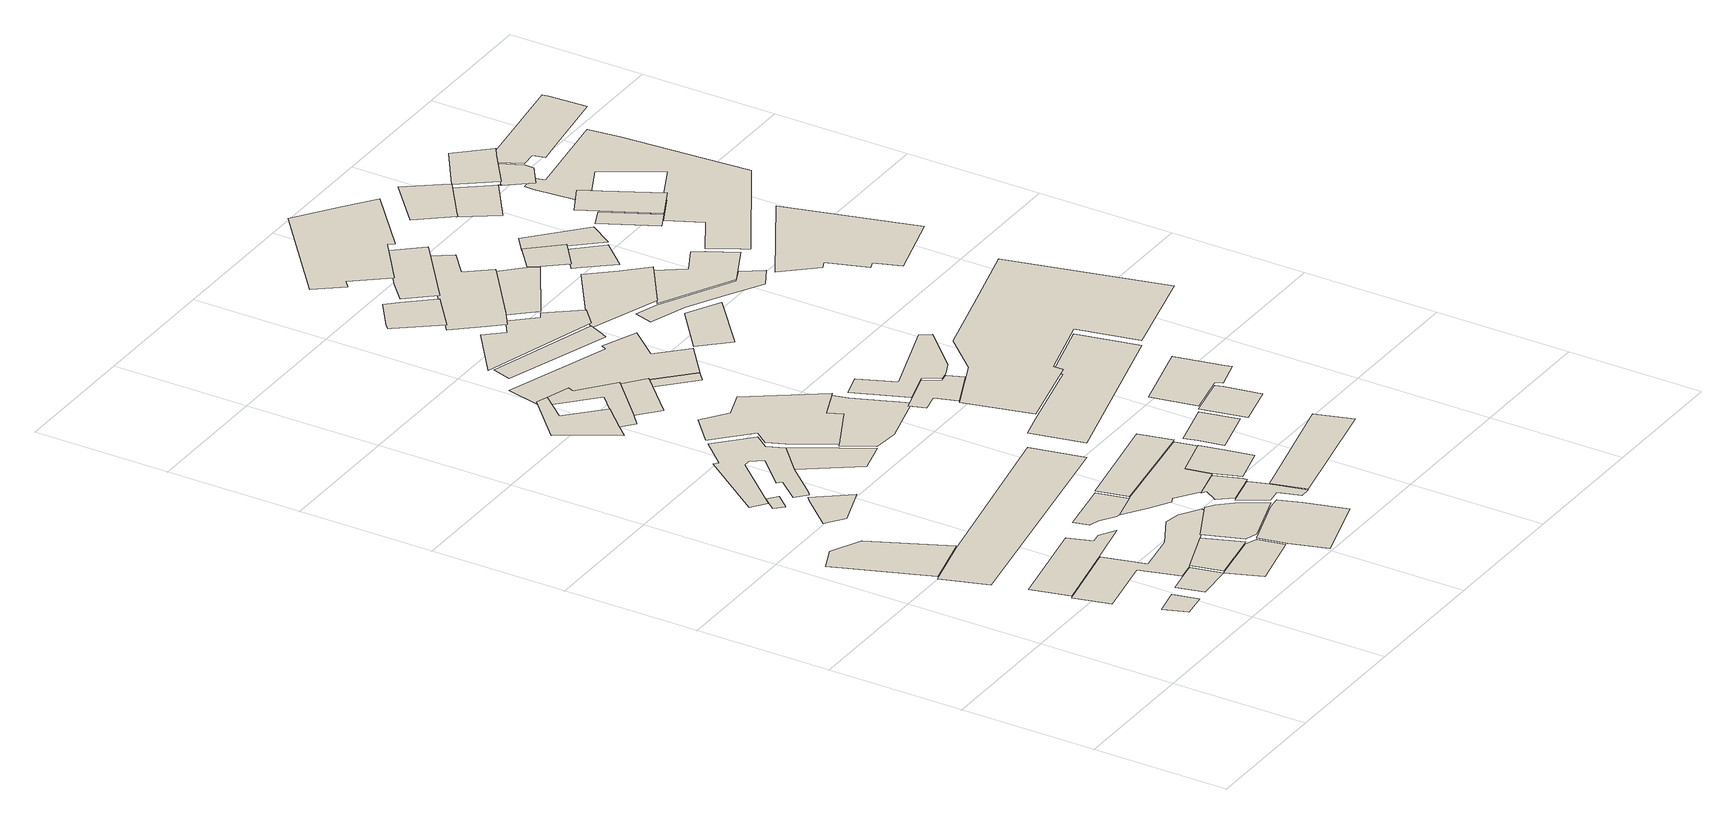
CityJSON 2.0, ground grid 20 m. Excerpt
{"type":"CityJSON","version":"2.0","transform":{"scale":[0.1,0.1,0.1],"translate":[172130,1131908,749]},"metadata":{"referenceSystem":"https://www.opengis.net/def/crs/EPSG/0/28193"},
"CityObjects":{
"building1":{"type":"Building","attributes":{"numberOfFloors":{"value":1,"sources":[{"name":"Amiran Atlas, sheet 12, map 4.3","type":"Secondary cartographic source"}],"paradata":{"author":"Beatrice Vaienti","date":"29-05-2023","comments":"In the atlas the value is \"1-3\", we have chosen a random value between 1 and 3 assigning a higher probability to 1 and 2 floors, respectively p=[0.35,0.35,0.3] for 1, 2, 3 floors","version":0}},"roof":{"type":{"value":"flat","paradata":{"author":"Beatrice Vaienti","date":"29-05-2023","version":0}}},"updatedGeometry":true,"terrainDifference":{"value":"1.51962845965242"}},"geometry":[{"type":"MultiSurface","lod":"0","boundaries":[[[0,1,2,3,4]]]}]},
"building2":{"type":"Building","attributes":{"numberOfFloors":{"value":2,"paradata":{"author":"INFERRED","date":"05-06-2023","comments":"Random Forest Classifier","version":0}},"roof":{"type":{"value":"flat","paradata":{"author":"Beatrice Vaienti","date":"29-05-2023","version":0}}},"updatedGeometry":true,"terrainDifference":{"value":"0.47443945725692904"}},"geometry":[{"type":"MultiSurface","lod":"0","boundaries":[[[5,6,7,8]]]}]},
"building3":{"type":"Building","attributes":{"numberOfFloors":{"value":3,"sources":[{"name":"Amiran Atlas, sheet 12, map 4.3","type":"Secondary cartographic source"}],"paradata":{"author":"Beatrice Vaienti","date":"29-05-2023","comments":"In the atlas the value is \"1-3\", we have chosen a random value between 1 and 3 assigning a higher probability to 1 and 2 floors, respectively p=[0.35,0.35,0.3] for 1, 2, 3 floors","version":0}},"roof":{"type":{"value":"flat","paradata":{"author":"Beatrice Vaienti","date":"29-05-2023","version":0}}},"updatedGeometry":true,"terrainDifference":{"value":"0.4010979573947843"}},"geometry":[{"type":"MultiSurface","lod":"0","boundaries":[[[9,10,11,12,13]]]}]},
"building4":{"type":"Building","attributes":{"numberOfFloors":{"value":2,"sources":[{"name":"Amiran Atlas, sheet 12, map 4.3","type":"Secondary cartographic source"}],"paradata":{"author":"Beatrice Vaienti","date":"29-05-2023","comments":"In the atlas the value is \"1-3\", we have chosen a random value between 1 and 3 assigning a higher probability to 1 and 2 floors, respectively p=[0.35,0.35,0.3] for 1, 2, 3 floors","version":0}},"roof":{"type":{"value":"flat","paradata":{"author":"Beatrice Vaienti","date":"29-05-2023","version":0}}},"updatedGeometry":true,"terrainDifference":{"value":"1.2642339584196451"}},"geometry":[{"type":"MultiSurface","lod":"0","boundaries":[[[14,15,16,17,18,19,20]]]}]},
"building5":{"type":"Building","attributes":{"numberOfFloors":{"value":1,"sources":[{"name":"Amiran Atlas, sheet 12, map 4.3","type":"Secondary cartographic source"}],"paradata":{"author":"Beatrice Vaienti","date":"29-05-2023","comments":"In the atlas the value is \"1-3\", we have chosen a random value between 1 and 3 assigning a higher probability to 1 and 2 floors, respectively p=[0.35,0.35,0.3] for 1, 2, 3 floors","version":0}},"roof":{"type":{"value":"flat","paradata":{"author":"Beatrice Vaienti","date":"29-05-2023","version":0}}},"updatedGeometry":true,"terrainDifference":{"value":"0.6045000138753094"}},"geometry":[{"type":"MultiSurface","lod":"0","boundaries":[[[21,22,23,24,25,26]]]}]},
"building6":{"type":"Building","attributes":{"numberOfFloors":{"value":1,"sources":[{"name":"Amiran Atlas, sheet 12, map 4.3","type":"Secondary cartographic source"}],"paradata":{"author":"Beatrice Vaienti","date":"29-05-2023","comments":"In the atlas the value is \"1-3\", we have chosen a random value between 1 and 3 assigning a higher probability to 1 and 2 floors, respectively p=[0.35,0.35,0.3] for 1, 2, 3 floors","version":0}},"roof":{"type":{"value":"flat","paradata":{"author":"Beatrice Vaienti","date":"29-05-2023","version":0}}},"updatedGeometry":true,"terrainDifference":{"value":"0.8924697072330164"}},"geometry":[{"type":"MultiSurface","lod":"0","boundaries":[[[27,28,29,30,31]]]}]},
"building7":{"type":"Building","attributes":{"numberOfFloors":{"value":2,"sources":[{"name":"Amiran Atlas, sheet 12, map 4.3","type":"Secondary cartographic source"}],"paradata":{"author":"Beatrice Vaienti","date":"29-05-2023","comments":"In the atlas the value is \"1-3\", we have chosen a random value between 1 and 3 assigning a higher probability to 1 and 2 floors, respectively p=[0.35,0.35,0.3] for 1, 2, 3 floors","version":0}},"roof":{"type":{"value":"flat","paradata":{"author":"Beatrice Vaienti","date":"29-05-2023","version":0}}},"updatedGeometry":true,"terrainDifference":{"value":"1.5348133092569187"}},"geometry":[{"type":"MultiSurface","lod":"0","boundaries":[[[32,33,34,35,36,37,38,39,40,41,42,43,44]]]}]},
"building8":{"type":"Building","attributes":{"numberOfFloors":{"value":6,"sources":[{"name":"Amiran Atlas, sheet 12, map 4.3","type":"Secondary cartographic source"}],"paradata":{"author":"Beatrice Vaienti","date":"29-05-2023","comments":"In the atlas the value is \"4+\", we have chosen a random value between 4 and 6 assigning the same probability to the three values","version":0}},"roof":{"type":{"value":"flat","paradata":{"author":"Beatrice Vaienti","date":"29-05-2023","version":0}}},"updatedGeometry":true,"terrainDifference":{"value":"2.2781609001390173"}},"geometry":[{"type":"MultiSurface","lod":"0","boundaries":[[[45,46,47,48,49,50,51,52,53,54,55,56,57,58,59,60,61]]]}]},
"building9":{"type":"Building","attributes":{"numberOfFloors":{"value":3,"sources":[{"name":"Amiran Atlas, sheet 12, map 4.3","type":"Secondary cartographic source"}],"paradata":{"author":"Beatrice Vaienti","date":"29-05-2023","comments":"In the atlas the value is \"1-3\", we have chosen a random value between 1 and 3 assigning a higher probability to 1 and 2 floors, respectively p=[0.35,0.35,0.3] for 1, 2, 3 floors","version":0}},"roof":{"type":{"value":"flat","paradata":{"author":"Beatrice Vaienti","date":"29-05-2023","version":0}}},"updatedGeometry":true,"terrainDifference":{"value":"0.8250214799710084"}},"geometry":[{"type":"MultiSurface","lod":"0","boundaries":[[[62,63,64,65]]]}]},
"building10":{"type":"Building","attributes":{"numberOfFloors":{"value":1,"sources":[{"name":"Amiran Atlas, sheet 12, map 4.3","type":"Secondary cartographic source"}],"paradata":{"author":"Beatrice Vaienti","date":"29-05-2023","comments":"In the atlas the value is \"1-3\", we have chosen a random value between 1 and 3 assigning a higher probability to 1 and 2 floors, respectively p=[0.35,0.35,0.3] for 1, 2, 3 floors","version":0}},"roof":{"type":{"value":"flat","paradata":{"author":"Beatrice Vaienti","date":"29-05-2023","version":0}}},"updatedGeometry":true,"terrainDifference":{"value":"0.8406155786089367"}},"geometry":[{"type":"MultiSurface","lod":"0","boundaries":[[[66,67,68,24,69]]]}]},
"building11":{"type":"Building","attributes":{"numberOfFloors":{"value":1,"sources":[{"name":"Amiran Atlas, sheet 12, map 4.3","type":"Secondary cartographic source"}],"paradata":{"author":"Beatrice Vaienti","date":"29-05-2023","comments":"In the atlas the value is \"1-3\", we have chosen a random value between 1 and 3 assigning a higher probability to 1 and 2 floors, respectively p=[0.35,0.35,0.3] for 1, 2, 3 floors","version":0}},"roof":{"type":{"value":"flat","paradata":{"author":"Beatrice Vaienti","date":"29-05-2023","version":0}}},"updatedGeometry":true,"terrainDifference":{"value":"1.8167224024096504"}},"geometry":[{"type":"MultiSurface","lod":"0","boundaries":[[[70,71,72,73,74,75,76,77,78]]]}]},
"building12":{"type":"Building","attributes":{"numberOfFloors":{"value":3,"sources":[{"name":"Amiran Atlas, sheet 12, map 4.3","type":"Secondary cartographic source"}],"paradata":{"author":"Beatrice Vaienti","date":"29-05-2023","comments":"In the atlas the value is \"1-3\", we have chosen a random value between 1 and 3 assigning a higher probability to 1 and 2 floors, respectively p=[0.35,0.35,0.3] for 1, 2, 3 floors","version":0}},"roof":{"type":{"value":"flat","paradata":{"author":"Beatrice Vaienti","date":"29-05-2023","version":0}}},"updatedGeometry":true,"terrainDifference":{"value":"2.7134086250043477"}},"geometry":[{"type":"MultiSurface","lod":"0","boundaries":[[[79,80,81,82,83]]]}]},
"building13":{"type":"Building","attributes":{"numberOfFloors":{"value":3,"sources":[{"name":"Amiran Atlas, sheet 12, map 4.3","type":"Secondary cartographic source"}],"paradata":{"author":"Beatrice Vaienti","date":"29-05-2023","comments":"In the atlas the value is \"1-3\", we have chosen a random value between 1 and 3 assigning a higher probability to 1 and 2 floors, respectively p=[0.35,0.35,0.3] for 1, 2, 3 floors","version":0}},"roof":{"type":{"value":"flat","paradata":{"author":"Beatrice Vaienti","date":"29-05-2023","version":0}}},"updatedGeometry":true,"terrainDifference":{"value":"0.6488474016617983"}},"geometry":[{"type":"MultiSurface","lod":"0","boundaries":[[[84,85,86,87,88,89,90]]]}]},
"building14":{"type":"Building","attributes":{"numberOfFloors":{"value":6,"sources":[{"name":"Amiran Atlas, sheet 12, map 4.3","type":"Secondary cartographic source"}],"paradata":{"author":"Beatrice Vaienti","date":"29-05-2023","comments":"In the atlas the value is \"4+\", we have chosen a random value between 4 and 6 assigning the same probability to the three values","version":0}},"roof":{"type":{"value":"domed","paradata":{"author":"Beatrice Vaienti","date":"29-05-2023","version":0}}},"updatedGeometry":true,"terrainDifference":{"value":"1.0260866443758132"}},"geometry":[{"type":"MultiSurface","lod":"0","boundaries":[[[91,92,59,58,93]]]}]},
"building15":{"type":"Building","attributes":{"numberOfFloors":{"value":1,"sources":[{"name":"Amiran Atlas, sheet 12, map 4.3","type":"Secondary cartographic source"}],"paradata":{"author":"Beatrice Vaienti","date":"29-05-2023","comments":"In the atlas the value is \"1-3\", we have chosen a random value between 1 and 3 assigning a higher probability to 1 and 2 floors, respectively p=[0.35,0.35,0.3] for 1, 2, 3 floors","version":0}},"roof":{"type":{"value":"domed","paradata":{"author":"Beatrice Vaienti","date":"29-05-2023","version":0}}},"updatedGeometry":true,"terrainDifference":{"value":"1.752001196641475"}},"geometry":[{"type":"MultiSurface","lod":"0","boundaries":[[[94,95,72,96,97,70,78,98,99,100]]]}]},
"building16":{"type":"Building","attributes":{"numberOfFloors":{"value":2,"sources":[{"name":"Amiran Atlas, sheet 12, map 4.3","type":"Secondary cartographic source"}],"paradata":{"author":"Beatrice Vaienti","date":"29-05-2023","comments":"In the atlas the value is \"1-3\", we have chosen a random value between 1 and 3 assigning a higher probability to 1 and 2 floors, respectively p=[0.35,0.35,0.3] for 1, 2, 3 floors","version":0}},"roof":{"type":{"value":"flat","paradata":{"author":"Beatrice Vaienti","date":"29-05-2023","version":0}}},"updatedGeometry":true,"terrainDifference":{"value":"0.8807684083796339"}},"geometry":[{"type":"MultiSurface","lod":"0","boundaries":[[[101,102,103,104,105,106,107]]]}]},
"building17":{"type":"Building","attributes":{"numberOfFloors":{"value":3,"sources":[{"name":"Amiran Atlas, sheet 12, map 4.3","type":"Secondary cartographic source"}],"paradata":{"author":"Beatrice Vaienti","date":"29-05-2023","comments":"In the atlas the value is \"1-3\", we have chosen a random value between 1 and 3 assigning a higher probability to 1 and 2 floors, respectively p=[0.35,0.35,0.3] for 1, 2, 3 floors","version":0}},"roof":{"type":{"value":"flat","paradata":{"author":"Beatrice Vaienti","date":"29-05-2023","version":0}}},"updatedGeometry":true,"terrainDifference":{"value":"1.0428777291339357"}},"geometry":[{"type":"MultiSurface","lod":"0","boundaries":[[[108,109,110,111]]]}]},
"building18":{"type":"Building","attributes":{"numberOfFloors":{"value":3,"sources":[{"name":"Amiran Atlas, sheet 12, map 4.3","type":"Secondary cartographic source"}],"paradata":{"author":"Beatrice Vaienti","date":"29-05-2023","comments":"In the atlas the value is \"1-3\", we have chosen a random value between 1 and 3 assigning a higher probability to 1 and 2 floors, respectively p=[0.35,0.35,0.3] for 1, 2, 3 floors","version":0}},"roof":{"type":{"value":"flat","paradata":{"author":"Beatrice Vaienti","date":"29-05-2023","version":0}}},"updatedGeometry":true,"terrainDifference":{"value":"1.3197598699354567"}},"geometry":[{"type":"MultiSurface","lod":"0","boundaries":[[[112,113,114,115,116,117,118,119]]]}]},
"building19":{"type":"Building","attributes":{"numberOfFloors":{"value":1,"sources":[{"name":"Amiran Atlas, sheet 12, map 4.3","type":"Secondary cartographic source"}],"paradata":{"author":"Beatrice Vaienti","date":"29-05-2023","comments":"In the atlas the value is \"1-3\", we have chosen a random value between 1 and 3 assigning a higher probability to 1 and 2 floors, respectively p=[0.35,0.35,0.3] for 1, 2, 3 floors","version":0}},"roof":{"type":{"value":"domed","paradata":{"author":"Beatrice Vaienti","date":"29-05-2023","version":0}}},"updatedGeometry":true,"terrainDifference":{"value":"2.1691161720001837"}},"geometry":[{"type":"MultiSurface","lod":"0","boundaries":[[[120,121,122,123,124,125,126,127,128,129,130,131]]]}]},
"building20":{"type":"Building","attributes":{"numberOfFloors":{"value":3,"sources":[{"name":"Amiran Atlas, sheet 12, map 4.3","type":"Secondary cartographic source"}],"paradata":{"author":"Beatrice Vaienti","date":"29-05-2023","comments":"In the atlas the value is \"1-3\", we have chosen a random value between 1 and 3 assigning a higher probability to 1 and 2 floors, respectively p=[0.35,0.35,0.3] for 1, 2, 3 floors","version":0}},"roof":{"type":{"value":"flat","paradata":{"author":"Beatrice Vaienti","date":"29-05-2023","version":0}}},"updatedGeometry":true,"terrainDifference":{"value":"1.254918988934718"}},"geometry":[{"type":"MultiSurface","lod":"0","boundaries":[[[132,133,134,85,84,135,136,137,138,139,140]]]}]},
"building21":{"type":"Building","attributes":{"numberOfFloors":{"value":3,"sources":[{"name":"Amiran Atlas, sheet 12, map 4.3","type":"Secondary cartographic source"}],"paradata":{"author":"Beatrice Vaienti","date":"29-05-2023","comments":"In the atlas the value is \"1-3\", we have chosen a random value between 1 and 3 assigning a higher probability to 1 and 2 floors, respectively p=[0.35,0.35,0.3] for 1, 2, 3 floors","version":0}},"roof":{"type":{"value":"flat","paradata":{"author":"Beatrice Vaienti","date":"29-05-2023","version":0}}},"updatedGeometry":true,"terrainDifference":{"value":"2.7299120070732896"}},"geometry":[{"type":"MultiSurface","lod":"0","boundaries":[[[141,142,143,144,145,146,147,148,149,150,151,152,153]]]}]},
"building22":{"type":"Building","attributes":{"numberOfFloors":{"value":1,"sources":[{"name":"Amiran Atlas, sheet 12, map 4.3","type":"Secondary cartographic source"}],"paradata":{"author":"Beatrice Vaienti","date":"29-05-2023","comments":"In the atlas the value is \"1-3\", we have chosen a random value between 1 and 3 assigning a higher probability to 1 and 2 floors, respectively p=[0.35,0.35,0.3] for 1, 2, 3 floors","version":0}},"roof":{"type":{"value":"flat","paradata":{"author":"Beatrice Vaienti","date":"29-05-2023","version":0}}},"updatedGeometry":true,"terrainDifference":{"value":"0.597202333854395"}},"geometry":[{"type":"MultiSurface","lod":"0","boundaries":[[[154,155,156,157,158,159,160]]]}]},
"building23":{"type":"Building","attributes":{"numberOfFloors":{"value":3,"sources":[{"name":"Amiran Atlas, sheet 12, map 4.3","type":"Secondary cartographic source"}],"paradata":{"author":"Beatrice Vaienti","date":"29-05-2023","comments":"In the atlas the value is \"1-3\", we have chosen a random value between 1 and 3 assigning a higher probability to 1 and 2 floors, respectively p=[0.35,0.35,0.3] for 1, 2, 3 floors","version":0}},"roof":{"type":{"value":"flat","paradata":{"author":"Beatrice Vaienti","date":"29-05-2023","version":0}}},"updatedGeometry":true,"terrainDifference":{"value":"0.6033186821846758"}},"geometry":[{"type":"MultiSurface","lod":"0","boundaries":[[[161,162,163,164,165,166,167]]]}]},
"building24":{"type":"Building","attributes":{"numberOfFloors":{"value":3,"sources":[{"name":"Amiran Atlas, sheet 12, map 4.3","type":"Secondary cartographic source"}],"paradata":{"author":"Beatrice Vaienti","date":"29-05-2023","comments":"In the atlas the value is \"1-3\", we have chosen a random value between 1 and 3 assigning a higher probability to 1 and 2 floors, respectively p=[0.35,0.35,0.3] for 1, 2, 3 floors","version":0}},"roof":{"type":{"value":"gable","paradata":{"author":"Beatrice Vaienti","date":"29-05-2023","comments":"In the Atlas the value is reported is 'gabled (tiles)', however it is not clear whether it refers to a hip or a gable roof. Therefore we assigned a random value between the two.","version":0}}},"updatedGeometry":true,"terrainDifference":{"value":"1.270903329008259"}},"geometry":[{"type":"MultiSurface","lod":"0","boundaries":[[[168,169,170,171,172]]]}]},
"building25":{"type":"Building","attributes":{"numberOfFloors":{"value":3,"sources":[{"name":"Amiran Atlas, sheet 12, map 4.3","type":"Secondary cartographic source"}],"paradata":{"author":"Beatrice Vaienti","date":"29-05-2023","comments":"In the atlas the value is \"1-3\", we have chosen a random value between 1 and 3 assigning a higher probability to 1 and 2 floors, respectively p=[0.35,0.35,0.3] for 1, 2, 3 floors","version":0}},"roof":{"type":{"value":"flat","paradata":{"author":"Beatrice Vaienti","date":"29-05-2023","version":0}}},"updatedGeometry":true,"terrainDifference":{"value":"0.8388099928884767"}},"geometry":[{"type":"MultiSurface","lod":"0","boundaries":[[[173,174,175,176]]]}]},
"building26":{"type":"Building","attributes":{"numberOfFloors":{"value":1,"sources":[{"name":"Amiran Atlas, sheet 12, map 4.3","type":"Secondary cartographic source"}],"paradata":{"author":"Beatrice Vaienti","date":"29-05-2023","comments":"In the atlas the value is \"1-3\", we have chosen a random value between 1 and 3 assigning a higher probability to 1 and 2 floors, respectively p=[0.35,0.35,0.3] for 1, 2, 3 floors","version":0}},"roof":{"type":{"value":"domed","paradata":{"author":"Beatrice Vaienti","date":"29-05-2023","version":0}}},"updatedGeometry":true,"terrainDifference":{"value":"1.327663085011067"}},"geometry":[{"type":"MultiSurface","lod":"0","boundaries":[[[177,178,179,180,181,182,183,184,185]]]}]},
"building27":{"type":"Building","attributes":{"numberOfFloors":{"value":3,"sources":[{"name":"Amiran Atlas, sheet 12, map 4.3","type":"Secondary cartographic source"}],"paradata":{"author":"Beatrice Vaienti","date":"29-05-2023","comments":"In the atlas the value is \"1-3\", we have chosen a random value between 1 and 3 assigning a higher probability to 1 and 2 floors, respectively p=[0.35,0.35,0.3] for 1, 2, 3 floors","version":0}},"roof":{"type":{"value":"hip","paradata":{"author":"Beatrice Vaienti","date":"29-05-2023","comments":"In the Atlas the value is reported is 'gabled (tiles)', however it is not clear whether it refers to a hip or a gable roof. Therefore we assigned a random value between the two.","version":0}}},"updatedGeometry":true,"terrainDifference":{"value":"1.2669723254945129"}},"geometry":[{"type":"MultiSurface","lod":"0","boundaries":[[[186,187,188,189,190,191,192]]]}]},
"building28":{"type":"Building","attributes":{"numberOfFloors":{"value":3,"sources":[{"name":"Amiran Atlas, sheet 12, map 4.3","type":"Secondary cartographic source"}],"paradata":{"author":"Beatrice Vaienti","date":"29-05-2023","comments":"In the atlas the value is \"1-3\", we have chosen a random value between 1 and 3 assigning a higher probability to 1 and 2 floors, respectively p=[0.35,0.35,0.3] for 1, 2, 3 floors","version":0}},"roof":{"type":{"value":"hip","paradata":{"author":"Beatrice Vaienti","date":"29-05-2023","comments":"In the Atlas the value is reported is 'gabled (tiles)', however it is not clear whether it refers to a hip or a gable roof. Therefore we assigned a random value between the two.","version":0}}},"updatedGeometry":true,"terrainDifference":{"value":"1.2893233782488387"}},"geometry":[{"type":"MultiSurface","lod":"0","boundaries":[[[193,194,195,196]]]}]},
"building29":{"type":"Building","attributes":{"numberOfFloors":{"value":2,"sources":[{"name":"Amiran Atlas, sheet 12, map 4.3","type":"Secondary cartographic source"}],"paradata":{"author":"Beatrice Vaienti","date":"29-05-2023","comments":"In the atlas the value is \"1-3\", we have chosen a random value between 1 and 3 assigning a higher probability to 1 and 2 floors, respectively p=[0.35,0.35,0.3] for 1, 2, 3 floors","version":0}},"roof":{"type":{"value":"hip","paradata":{"author":"Beatrice Vaienti","date":"29-05-2023","comments":"In the Atlas the value is reported is 'gabled (tiles)', however it is not clear whether it refers to a hip or a gable roof. Therefore we assigned a random value between the two.","version":0}}},"updatedGeometry":true,"terrainDifference":{"value":"1.5631526453320403"}},"geometry":[{"type":"MultiSurface","lod":"0","boundaries":[[[197,198,199,200,201,202,203,204]]]}]},
"building30":{"type":"Building","attributes":{"numberOfFloors":{"value":1,"sources":[{"name":"Amiran Atlas, sheet 12, map 4.3","type":"Secondary cartographic source"}],"paradata":{"author":"Beatrice Vaienti","date":"29-05-2023","comments":"In the atlas the value is \"1-3\", we have chosen a random value between 1 and 3 assigning a higher probability to 1 and 2 floors, respectively p=[0.35,0.35,0.3] for 1, 2, 3 floors","version":0}},"roof":{"type":{"value":"flat","paradata":{"author":"Beatrice Vaienti","date":"29-05-2023","version":0}}},"updatedGeometry":true,"terrainDifference":{"value":"0.9012578590899939"}},"geometry":[{"type":"MultiSurface","lod":"0","boundaries":[[[205,206,207,208,209,210]]]}]},
"building31":{"type":"Building","attributes":{"numberOfFloors":{"value":2,"sources":[{"name":"Amiran Atlas, sheet 12, map 4.3","type":"Secondary cartographic source"}],"paradata":{"author":"Beatrice Vaienti","date":"29-05-2023","comments":"In the atlas the value is \"1-3\", we have chosen a random value between 1 and 3 assigning a higher probability to 1 and 2 floors, respectively p=[0.35,0.35,0.3] for 1, 2, 3 floors","version":0}},"roof":{"type":{"value":"flat","paradata":{"author":"Beatrice Vaienti","date":"29-05-2023","version":0}}},"updatedGeometry":true,"terrainDifference":{"value":"2.1685921351811848"}},"geometry":[{"type":"MultiSurface","lod":"0","boundaries":[[[211,212,213,214,215,216,217,218,219]]]}]},
"building32":{"type":"Building","attributes":{"numberOfFloors":{"value":1,"sources":[{"name":"Amiran Atlas, sheet 12, map 4.3","type":"Secondary cartographic source"}],"paradata":{"author":"Beatrice Vaienti","date":"29-05-2023","comments":"In the atlas the value is \"1-3\", we have chosen a random value between 1 and 3 assigning a higher probability to 1 and 2 floors, respectively p=[0.35,0.35,0.3] for 1, 2, 3 floors","version":0}},"roof":{"type":{"value":"flat","paradata":{"author":"Beatrice Vaienti","date":"29-05-2023","version":0}}},"updatedGeometry":true,"terrainDifference":{"value":"0.6527460964266211"}},"geometry":[{"type":"MultiSurface","lod":"0","boundaries":[[[220,221,222,223,224,225,226,227,228]]]}]},
"building33":{"type":"Building","attributes":{"numberOfFloors":{"value":3,"sources":[{"name":"Amiran Atlas, sheet 12, map 4.3","type":"Secondary cartographic source"}],"paradata":{"author":"Beatrice Vaienti","date":"29-05-2023","comments":"In the atlas the value is \"1-3\", we have chosen a random value between 1 and 3 assigning a higher probability to 1 and 2 floors, respectively p=[0.35,0.35,0.3] for 1, 2, 3 floors","version":0}},"roof":{"type":{"value":"flat","paradata":{"author":"Beatrice Vaienti","date":"29-05-2023","version":0}}},"updatedGeometry":true,"terrainDifference":{"value":"1.4320873656364856"}},"geometry":[{"type":"MultiSurface","lod":"0","boundaries":[[[229,230,231,232,233,234]]]}]},
"building34":{"type":"Building","attributes":{"numberOfFloors":{"value":3,"sources":[{"name":"Amiran Atlas, sheet 12, map 4.3","type":"Secondary cartographic source"}],"paradata":{"author":"Beatrice Vaienti","date":"29-05-2023","comments":"In the atlas the value is \"1-3\", we have chosen a random value between 1 and 3 assigning a higher probability to 1 and 2 floors, respectively p=[0.35,0.35,0.3] for 1, 2, 3 floors","version":0}},"roof":{"type":{"value":"domed","paradata":{"author":"Beatrice Vaienti","date":"29-05-2023","version":0}}},"updatedGeometry":true,"terrainDifference":{"value":"1.570042729576817"}},"geometry":[{"type":"MultiSurface","lod":"0","boundaries":[[[235,236,237,238,239]]]}]},
"building35":{"type":"Building","attributes":{"numberOfFloors":{"value":2,"sources":[{"name":"Amiran Atlas, sheet 12, map 4.3","type":"Secondary cartographic source"}],"paradata":{"author":"Beatrice Vaienti","date":"29-05-2023","comments":"In the atlas the value is \"1-3\", we have chosen a random value between 1 and 3 assigning a higher probability to 1 and 2 floors, respectively p=[0.35,0.35,0.3] for 1, 2, 3 floors","version":0}},"roof":{"type":{"value":"hip","paradata":{"author":"Beatrice Vaienti","date":"29-05-2023","comments":"In the Atlas the value is reported is 'gabled (tiles)', however it is not clear whether it refers to a hip or a gable roof. Therefore we assigned a random value between the two.","version":0}}},"updatedGeometry":true,"terrainDifference":{"value":"0.8493892528279685"}},"geometry":[{"type":"MultiSurface","lod":"0","boundaries":[[[240,241,242,243,244]]]}]},
"building36":{"type":"Building","attributes":{"numberOfFloors":{"value":2,"sources":[{"name":"Amiran Atlas, sheet 12, map 4.3","type":"Secondary cartographic source"}],"paradata":{"author":"Beatrice Vaienti","date":"29-05-2023","comments":"In the atlas the value is \"1-3\", we have chosen a random value between 1 and 3 assigning a higher probability to 1 and 2 floors, respectively p=[0.35,0.35,0.3] for 1, 2, 3 floors","version":0}},"roof":{"type":{"value":"hip","paradata":{"author":"Beatrice Vaienti","date":"29-05-2023","comments":"In the Atlas the value is reported is 'gabled (tiles)', however it is not clear whether it refers to a hip or a gable roof. Therefore we assigned a random value between the two.","version":0}}},"updatedGeometry":true,"terrainDifference":{"value":"1.250087680423516"}},"geometry":[{"type":"MultiSurface","lod":"0","boundaries":[[[245,246,247,248,249]]]}]},
"building37":{"type":"Building","attributes":{"numberOfFloors":{"value":1,"sources":[{"name":"Amiran Atlas, sheet 12, map 4.3","type":"Secondary cartographic source"}],"paradata":{"author":"Beatrice Vaienti","date":"29-05-2023","comments":"In the atlas the value is \"1-3\", we have chosen a random value between 1 and 3 assigning a higher probability to 1 and 2 floors, respectively p=[0.35,0.35,0.3] for 1, 2, 3 floors","version":0}},"roof":{"type":{"value":"flat","paradata":{"author":"Beatrice Vaienti","date":"29-05-2023","version":0}}},"updatedGeometry":true,"terrainDifference":{"value":"1.287616040761932"}},"geometry":[{"type":"MultiSurface","lod":"0","boundaries":[[[250,251,252,253,254,255,256,257,258,259]]]}]},
"building38":{"type":"Building","attributes":{"numberOfFloors":{"value":2,"sources":[{"name":"Amiran Atlas, sheet 12, map 4.3","type":"Secondary cartographic source"}],"paradata":{"author":"Beatrice Vaienti","date":"29-05-2023","comments":"In the atlas the value is \"1-3\", we have chosen a random value between 1 and 3 assigning a higher probability to 1 and 2 floors, respectively p=[0.35,0.35,0.3] for 1, 2, 3 floors","version":0}},"roof":{"type":{"value":"flat","paradata":{"author":"Beatrice Vaienti","date":"29-05-2023","version":0}}},"updatedGeometry":true,"terrainDifference":{"value":"2.45878820674622"}},"geometry":[{"type":"MultiSurface","lod":"0","boundaries":[[[260,261,262,263,264,265,266,267,268]]]}]},
"building39":{"type":"Building","attributes":{"numberOfFloors":{"value":3,"sources":[{"name":"Amiran Atlas, sheet 12, map 4.3","type":"Secondary cartographic source"}],"paradata":{"author":"Beatrice Vaienti","date":"29-05-2023","comments":"In the atlas the value is \"1-3\", we have chosen a random value between 1 and 3 assigning a higher probability to 1 and 2 floors, respectively p=[0.35,0.35,0.3] for 1, 2, 3 floors","version":0}},"roof":{"type":{"value":"flat","paradata":{"author":"Beatrice Vaienti","date":"29-05-2023","version":0}}},"updatedGeometry":true,"terrainDifference":{"value":"1.1628532140998868"}},"geometry":[{"type":"MultiSurface","lod":"0","boundaries":[[[269,270,271,272]]]}]},
"building40":{"type":"Building","attributes":{"numberOfFloors":{"value":2,"sources":[{"name":"Amiran Atlas, sheet 12, map 4.3","type":"Secondary cartographic source"}],"paradata":{"author":"Beatrice Vaienti","date":"29-05-2023","comments":"In the atlas the value is \"1-3\", we have chosen a random value between 1 and 3 assigning a higher probability to 1 and 2 floors, respectively p=[0.35,0.35,0.3] for 1, 2, 3 floors","version":0}},"roof":{"type":{"value":"flat","paradata":{"author":"Beatrice Vaienti","date":"29-05-2023","version":0}}},"updatedGeometry":true,"terrainDifference":{"value":"1.528870155048091"}},"geometry":[{"type":"MultiSurface","lod":"0","boundaries":[[[273,274,275,276,277,278]]]}]},
"building41":{"type":"Building","attributes":{"numberOfFloors":{"value":1,"sources":[{"name":"Amiran Atlas, sheet 12, map 4.3","type":"Secondary cartographic source"}],"paradata":{"author":"Beatrice Vaienti","date":"29-05-2023","comments":"In the atlas the value is \"1-3\", we have chosen a random value between 1 and 3 assigning a higher probability to 1 and 2 floors, respectively p=[0.35,0.35,0.3] for 1, 2, 3 floors","version":0}},"roof":{"type":{"value":"domed","paradata":{"author":"Beatrice Vaienti","date":"29-05-2023","version":0}}},"updatedGeometry":true,"terrainDifference":{"value":"2.381377612373559"}},"geometry":[{"type":"MultiSurface","lod":"0","boundaries":[[[279,280,281,282,283,284,285]]]}]},
"building42":{"type":"Building","attributes":{"numberOfFloors":{"value":2,"sources":[{"name":"Amiran Atlas, sheet 12, map 4.3","type":"Secondary cartographic source"}],"paradata":{"author":"Beatrice Vaienti","date":"29-05-2023","comments":"In the atlas the value is \"1-3\", we have chosen a random value between 1 and 3 assigning a higher probability to 1 and 2 floors, respectively p=[0.35,0.35,0.3] for 1, 2, 3 floors","version":0}},"roof":{"type":{"value":"domed","paradata":{"author":"Beatrice Vaienti","date":"29-05-2023","version":0}}},"updatedGeometry":true,"terrainDifference":{"value":"0.8473150080866181"}},"geometry":[{"type":"MultiSurface","lod":"0","boundaries":[[[286,287,288,289,290]]]}]},
"building43":{"type":"Building","attributes":{"numberOfFloors":{"value":4,"sources":[{"name":"Amiran Atlas, sheet 12, map 4.3","type":"Secondary cartographic source"}],"paradata":{"author":"Beatrice Vaienti","date":"29-05-2023","comments":"In the atlas the value is \"4+\", we have chosen a random value between 4 and 6 assigning the same probability to the three values","version":0}},"roof":{"type":{"value":"flat","paradata":{"author":"Beatrice Vaienti","date":"29-05-2023","version":0}}},"updatedGeometry":true,"terrainDifference":{"value":"0.9846345099161845"}},"geometry":[{"type":"MultiSurface","lod":"0","boundaries":[[[291,292,293,294,295,296,297,298,299]]]}]},
"building44":{"type":"Building","attributes":{"numberOfFloors":{"value":3,"sources":[{"name":"Amiran Atlas, sheet 12, map 4.3","type":"Secondary cartographic source"}],"paradata":{"author":"Beatrice Vaienti","date":"29-05-2023","comments":"In the atlas the value is \"1-3\", we have chosen a random value between 1 and 3 assigning a higher probability to 1 and 2 floors, respectively p=[0.35,0.35,0.3] for 1, 2, 3 floors","version":0}},"roof":{"type":{"value":"flat","paradata":{"author":"Beatrice Vaienti","date":"29-05-2023","version":0}}},"updatedGeometry":true,"terrainDifference":{"value":"0.9816851481051417"}},"geometry":[{"type":"MultiSurface","lod":"0","boundaries":[[[300,301,302,303,304]]]}]},
"building45":{"type":"Building","attributes":{"numberOfFloors":{"value":2,"sources":[{"name":"Amiran Atlas, sheet 12, map 4.3","type":"Secondary cartographic source"}],"paradata":{"author":"Beatrice Vaienti","date":"29-05-2023","comments":"In the atlas the value is \"1-3\", we have chosen a random value between 1 and 3 assigning a higher probability to 1 and 2 floors, respectively p=[0.35,0.35,0.3] for 1, 2, 3 floors","version":0}},"roof":{"type":{"value":"gable","paradata":{"author":"Beatrice Vaienti","date":"29-05-2023","comments":"In the Atlas the value is reported is 'gabled (tiles)', however it is not clear whether it refers to a hip or a gable roof. Therefore we assigned a random value between the two.","version":0}}},"updatedGeometry":true,"terrainDifference":{"value":"1.195455358483363"}},"geometry":[{"type":"MultiSurface","lod":"0","boundaries":[[[305,306,307,308,309,310,311]]]}]},
"building46":{"type":"Building","attributes":{"numberOfFloors":{"value":3,"sources":[{"name":"Amiran Atlas, sheet 12, map 4.3","type":"Secondary cartographic source"}],"paradata":{"author":"Beatrice Vaienti","date":"29-05-2023","comments":"In the atlas the value is \"1-3\", we have chosen a random value between 1 and 3 assigning a higher probability to 1 and 2 floors, respectively p=[0.35,0.35,0.3] for 1, 2, 3 floors","version":0}},"roof":{"type":{"value":"flat","paradata":{"author":"Beatrice Vaienti","date":"29-05-2023","version":0}}},"updatedGeometry":true,"terrainDifference":{"value":"1.030871570555726"}},"geometry":[{"type":"MultiSurface","lod":"0","boundaries":[[[312,313,314,315,316]]]}]},
"building47":{"type":"Building","attributes":{"numberOfFloors":{"value":1,"sources":[{"name":"Amiran Atlas, sheet 12, map 4.3","type":"Secondary cartographic source"}],"paradata":{"author":"Beatrice Vaienti","date":"29-05-2023","comments":"In the atlas the value is \"1-3\", we have chosen a random value between 1 and 3 assigning a higher probability to 1 and 2 floors, respectively p=[0.35,0.35,0.3] for 1, 2, 3 floors","version":0}},"roof":{"type":{"value":"flat","paradata":{"author":"Beatrice Vaienti","date":"29-05-2023","version":0}}},"updatedGeometry":true,"terrainDifference":{"value":"1.044796437362209"}},"geometry":[{"type":"MultiSurface","lod":"0","boundaries":[[[317,318,319,320,321,322,323]]]}]},
"building48":{"type":"Building","attributes":{"numberOfFloors":{"value":3,"sources":[{"name":"Amiran Atlas, sheet 12, map 4.3","type":"Secondary cartographic source"}],"paradata":{"author":"Beatrice Vaienti","date":"29-05-2023","comments":"In the atlas the value is \"1-3\", we have chosen a random value between 1 and 3 assigning a higher probability to 1 and 2 floors, respectively p=[0.35,0.35,0.3] for 1, 2, 3 floors","version":0}},"roof":{"type":{"value":"hip","paradata":{"author":"Beatrice Vaienti","date":"29-05-2023","comments":"In the Atlas the value is reported is 'gabled (tiles)', however it is not clear whether it refers to a hip or a gable roof. Therefore we assigned a random value between the two.","version":0}}},"updatedGeometry":true,"terrainDifference":{"value":"1.4435332650881028"}},"geometry":[{"type":"MultiSurface","lod":"0","boundaries":[[[324,325,326,327,328]]]}]},
"building49":{"type":"Building","attributes":{"numberOfFloors":{"value":1,"sources":[{"name":"Amiran Atlas, sheet 12, map 4.3","type":"Secondary cartographic source"}],"paradata":{"author":"Beatrice Vaienti","date":"29-05-2023","comments":"In the atlas the value is \"1-3\", we have chosen a random value between 1 and 3 assigning a higher probability to 1 and 2 floors, respectively p=[0.35,0.35,0.3] for 1, 2, 3 floors","version":0}},"roof":{"type":{"value":"flat","paradata":{"author":"Beatrice Vaienti","date":"29-05-2023","version":0}}},"updatedGeometry":true,"terrainDifference":{"value":"3.4834655011210125"}},"geometry":[{"type":"MultiSurface","lod":"0","boundaries":[[[329,330,331,332,333,334,335,336,337,338,339,340]]]}]},
"building50":{"type":"Building","attributes":{"numberOfFloors":{"value":2,"sources":[{"name":"Amiran Atlas, sheet 12, map 4.3","type":"Secondary cartographic source"}],"paradata":{"author":"Beatrice Vaienti","date":"29-05-2023","comments":"In the atlas the value is \"1-3\", we have chosen a random value between 1 and 3 assigning a higher probability to 1 and 2 floors, respectively p=[0.35,0.35,0.3] for 1, 2, 3 floors","version":0}},"roof":{"type":{"value":"flat","paradata":{"author":"Beatrice Vaienti","date":"29-05-2023","version":0}}},"updatedGeometry":true,"terrainDifference":{"value":"1.32250743596151"}},"geometry":[{"type":"MultiSurface","lod":"0","boundaries":[[[341,342,343,344,345]]]}]},
"building51":{"type":"Building","attributes":{"numberOfFloors":{"value":3,"sources":[{"name":"Amiran Atlas, sheet 12, map 4.3","type":"Secondary cartographic source"}],"paradata":{"author":"Beatrice Vaienti","date":"29-05-2023","comments":"In the atlas the value is \"1-3\", we have chosen a random value between 1 and 3 assigning a higher probability to 1 and 2 floors, respectively p=[0.35,0.35,0.3] for 1, 2, 3 floors","version":0}},"roof":{"type":{"value":"flat","paradata":{"author":"Beatrice Vaienti","date":"29-05-2023","version":0}}},"updatedGeometry":true,"terrainDifference":{"value":"1.1723072685428197"}},"geometry":[{"type":"MultiSurface","lod":"0","boundaries":[[[346,347,348,349,350]]]}]},
"building52":{"type":"Building","attributes":{"numberOfFloors":{"value":3,"sources":[{"name":"Amiran Atlas, sheet 12, map 4.3","type":"Secondary cartographic source"}],"paradata":{"author":"Beatrice Vaienti","date":"29-05-2023","comments":"In the atlas the value is \"1-3\", we have chosen a random value between 1 and 3 assigning a higher probability to 1 and 2 floors, respectively p=[0.35,0.35,0.3] for 1, 2, 3 floors","version":0}},"roof":{"type":{"value":"gable","paradata":{"author":"Beatrice Vaienti","date":"29-05-2023","comments":"In the Atlas the value is reported is 'gabled (tiles)', however it is not clear whether it refers to a hip or a gable roof. Therefore we assigned a random value between the two.","version":0}}},"updatedGeometry":true,"terrainDifference":{"value":"1.1771696318925824"}},"geometry":[{"type":"MultiSurface","lod":"0","boundaries":[[[351,352,353,354]]]}]},
"building53":{"type":"Building","attributes":{"numberOfFloors":{"value":3,"paradata":{"author":"INFERRED","date":"05-06-2023","comments":"Random Forest Classifier","version":0}},"roof":{"type":{"value":"domed","paradata":{"author":"Beatrice Vaienti","date":"29-05-2023","version":0}}},"updatedGeometry":true,"terrainDifference":{"value":"1.2113231891285396"}},"geometry":[{"type":"MultiSurface","lod":"0","boundaries":[[[355,356,357,358,359]]]}]},
"building54":{"type":"Building","attributes":{"numberOfFloors":{"value":3,"paradata":{"author":"INFERRED","date":"05-06-2023","comments":"Random Forest Classifier","version":0}},"roof":{"type":{"value":"domed","paradata":{"author":"Beatrice Vaienti","date":"29-05-2023","version":0}}},"updatedGeometry":true,"terrainDifference":{"value":"0.8724100400601746"}},"geometry":[{"type":"MultiSurface","lod":"0","boundaries":[[[360,361,362,363,364]]]}]},
"building55":{"type":"Building","attributes":{"numberOfFloors":{"value":5,"sources":[{"name":"Amiran Atlas, sheet 12, map 4.3","type":"Secondary cartographic source"}],"paradata":{"author":"Beatrice Vaienti","date":"29-05-2023","comments":"In the atlas the value is \"4+\", we have chosen a random value between 4 and 6 assigning the same probability to the three values","version":0}},"roof":{"type":{"value":"flat","paradata":{"author":"Beatrice Vaienti","date":"29-05-2023","version":0}}},"updatedGeometry":true,"terrainDifference":{"value":"1.9588591138048796"}},"geometry":[{"type":"MultiSurface","lod":"0","boundaries":[[[365,366,367,368,369,370,371,372]]]}]},
"building56":{"type":"Building","attributes":{"numberOfFloors":{"value":1,"sources":[{"name":"Amiran Atlas, sheet 12, map 4.3","type":"Secondary cartographic source"}],"paradata":{"author":"Beatrice Vaienti","date":"29-05-2023","comments":"In the atlas the value is \"1-3\", we have chosen a random value between 1 and 3 assigning a higher probability to 1 and 2 floors, respectively p=[0.35,0.35,0.3] for 1, 2, 3 floors","version":0}},"roof":{"type":{"value":"domed","paradata":{"author":"Beatrice Vaienti","date":"29-05-2023","version":0}}},"updatedGeometry":true,"terrainDifference":{"value":"1.604040365488967"}},"geometry":[{"type":"MultiSurface","lod":"0","boundaries":[[[373,374,375,376,377,378]]]}]},
"building57":{"type":"Building","attributes":{"numberOfFloors":{"value":3,"sources":[{"name":"Amiran Atlas, sheet 12, map 4.3","type":"Secondary cartographic source"}],"paradata":{"author":"Beatrice Vaienti","date":"29-05-2023","comments":"In the atlas the value is \"1-3\", we have chosen a random value between 1 and 3 assigning a higher probability to 1 and 2 floors, respectively p=[0.35,0.35,0.3] for 1, 2, 3 floors","version":0}},"roof":{"type":{"value":"domed","paradata":{"author":"Beatrice Vaienti","date":"29-05-2023","version":0}}},"updatedGeometry":true,"terrainDifference":{"value":"3.661033748705755"}},"geometry":[{"type":"MultiSurface","lod":"0","boundaries":[[[379,380,381,382,383,384,385,386,387,388,389,390,391,392,393,394,395,396,397,398,399]]]}]},
"building58":{"type":"Building","attributes":{"numberOfFloors":{"value":3,"paradata":{"author":"INFERRED","date":"05-06-2023","comments":"Random Forest Classifier","version":0}},"roof":{"type":{"value":"domed","paradata":{"author":"Beatrice Vaienti","date":"29-05-2023","version":0}}},"updatedGeometry":true,"terrainDifference":{"value":"0.9131648743720725"}},"geometry":[{"type":"MultiSurface","lod":"0","boundaries":[[[400,401,402,403,404,405,406,407,408,409]]]}]}
},
"vertices":[
[39,542,27],[3,526,27],[55,388,27],[135,408,27],[83,520,27],
[170,77,9],[206,83,9],[198,120,9],[157,111,9],
[70,627,53],[89,648,53],[74,659,53],[69,653,53],[57,639,53],
[116,222,17],[226,245,17],[291,259,17],[268,273,17],[253,270,17],[241,306,17],[101,278,17],
[238,128,12],[211,123,12],[221,83,12],[276,88,12],[274,93,12],[265,133,12],
[121,623,43],[115,618,43],[73,572,43],[99,552,43],[160,573,43],
[265,133,14],[333,158,14],[396,189,14],[400,195,14],[371,214,14],[348,218,14],[301,192,14],[242,182,14],[226,245,14],[116,222,14],[129,169,14],[221,187,14],[238,128,14],
[161,798,51],[126,761,51],[120,766,51],[47,668,51],[69,653,51],[139,730,51],[149,730,51],[162,713,51],[120,671,51],[126,665,51],[99,633,51],[115,618,51],[121,623,51],[162,669,51],[204,707,51],[193,731,51],[209,752,51],
[276,88,15],[354,102,15],[333,158,15],[265,133,15],
[380,57,12],[372,96,12],[354,102,12],[295,37,12],
[122,924,85],[73,971,85],[107,1009,85],[90,1015,85],[25,954,85],[33,943,85],[64,892,85],[74,873,85],[89,890,85],
[424,384,23],[407,463,23],[135,408,23],[55,388,23],[78,321,23],
[308,265,30],[351,276,30],[341,321,30],[260,307,30],[266,285,30],[281,281,30],[303,266,30],
[263,604,51],[239,647,51],[216,592,51],
[138,989,85],[142,998,85],[94,994,85],[145,946,85],[107,874,85],[127,891,85],[188,948,85],
[333,158,20],[354,102,20],[372,96,20],[450,121,20],[426,161,20],[409,181,20],[396,189,20],
[188,948,83],[127,891,83],[158,864,83],[219,923,83],
[481,92,14],[470,124,14],[450,121,14],[372,96,14],[380,57,14],[380,54,14],[398,0,14],[498,31,14],
[204,707,57],[239,647,57],[309,682,57],[299,703,57],[346,722,57],[276,823,57],[236,809,57],[199,836,57],[159,801,57],[161,798,57],[209,752,57],[193,731,57],
[514,269,30],[509,289,30],[506,301,30],[341,243,30],[372,224,30],[380,228,30],[414,205,30],[461,216,30],[454,253,30],
[276,954,82],[314,998,82],[262,1019,82],[258,1011,82],[101,1063,82],[90,1015,82],[107,1009,82],[142,998,82],[138,989,82],[188,948,82],[219,923,82],[268,875,82],[317,914,82],
[474,178,28],[461,216,28],[414,205,28],[422,201,28],[409,181,28],[426,161,28],[475,172,28],
[481,92,25],[497,93,25],[484,143,25],[475,172,25],[426,161,25],[450,121,25],[470,124,25],
[258,1011,100],[262,1019,100],[273,1042,100],[110,1091,100],[101,1063,100],
[206,910,81],[254,863,81],[268,875,81],[219,923,81],
[309,682,54],[239,647,54],[263,604,54],[301,601,54],[366,619,54],[383,624,54],[352,701,54],[346,722,54],[299,703,54],
[143,1183,124],[196,1225,124],[162,1264,124],[146,1281,124],[103,1250,124],[96,1244,124],[98,1240,124],
[341,321,33],[351,276,33],[506,301,33],[495,351,33],
[173,1149,104],[99,1094,104],[273,1042,104],[298,1065,104],[262,1112,104],[252,1106,104],[220,1140,104],[196,1123,104],
[461,216,31],[474,178,31],[529,193,31],[521,233,31],[514,269,31],[454,253,31],
[196,1123,116],[220,1140,116],[311,1209,116],[282,1244,116],[316,1273,116],[296,1302,116],[196,1225,116],[143,1183,116],[173,1149,116],
[412,569,59],[469,594,59],[459,618,59],[446,615,59],[433,639,59],[383,624,59],[366,619,59],[374,596,59],[401,602,59],
[268,1335,129],[261,1343,129],[191,1291,129],[162,1264,129],[196,1225,129],[296,1302,129],
[484,143,26],[497,93,26],[672,131,26],[684,134,26],[667,188,26],
[514,269,38],[521,233,38],[590,251,38],[578,307,38],[509,289,38],
[340,1179,113],[311,1209,113],[220,1140,113],[252,1106,113],[350,1165,113],
[352,701,62],[383,624,62],[433,639,62],[446,615,62],[459,618,62],[481,628,62],[537,684,62],[527,699,62],[409,659,62],[387,712,62],
[151,1340,138],[191,1291,138],[261,1343,138],[268,1335,138],[357,1412,138],[317,1443,138],[253,1488,138],[110,1370,138],[141,1331,138],
[390,971,81],[323,917,81],[361,878,81],[440,945,81],
[385,1124,97],[298,1065,97],[273,1042,97],[378,1005,97],[449,1054,97],[418,1086,97],
[560,516,45],[560,501,45],[443,472,45],[407,463,45],[424,384,45],[677,452,45],[657,543,45],
[593,241,42],[655,256,42],[645,310,42],[641,320,42],[578,307,42],
[390,971,90],[440,945,90],[496,913,90],[527,930,90],[506,959,90],[484,949,90],[378,1005,90],[344,1017,90],[336,990,90],
[376,1134,114],[416,1165,114],[376,1209,114],[340,1179,114],[350,1165,114],
[578,307,47],[641,320,47],[645,310,47],[688,322,47],[685,332,47],[670,402,47],[564,374,47],
[376,1134,107],[385,1124,107],[418,1086,107],[453,1124,107],[416,1165,107],
[547,980,92],[525,1021,92],[515,1037,92],[476,1016,92],[449,1054,92],[378,1005,92],[484,949,92],
[400,1228,112],[376,1209,112],[416,1165,112],[453,1124,112],[476,1160,112],
[677,452,53],[819,488,53],[762,719,53],[659,691,53],[550,661,53],[501,608,53],[469,594,53],[418,572,53],[443,472,53],[560,501,53],[560,516,53],[657,543,53],
[373,1304,136],[381,1310,136],[442,1354,136],[399,1409,136],[334,1352,136],
[479,1306,130],[481,1303,130],[442,1354,130],[381,1310,130],[414,1260,130],
[533,1091,106],[559,1104,106],[521,1180,106],[494,1168,106],
[442,1354,135],[481,1303,135],[537,1344,135],[551,1353,135],[509,1399,135],
[542,1290,129],[543,1304,129],[527,1337,129],[481,1303,129],[510,1268,129],
[588,879,87],[608,820,87],[619,825,87],[633,786,87],[734,815,87],[681,1007,87],[534,920,87],[576,874,87],
[559,1104,108],[607,1127,108],[567,1202,108],[561,1216,108],[552,1231,108],[507,1208,108],
[604,1132,97],[607,1127,97],[559,1104,97],[583,1055,97],[525,1021,97],[547,980,97],[554,969,97],[729,1073,97],[724,1141,97],[716,1263,97],[711,1310,97],[596,1293,97],[571,1289,97],[566,1307,97],[543,1304,97],[542,1290,97],[547,1228,97],[552,1231,97],[561,1216,97],[623,1246,97],[670,1164,97],
[537,1344,131],[527,1337,131],[543,1304,131],[566,1307,131],[571,1289,131],[596,1293,131],[711,1310,131],[708,1368,131],[707,1376,131],[551,1353,131]
]}
